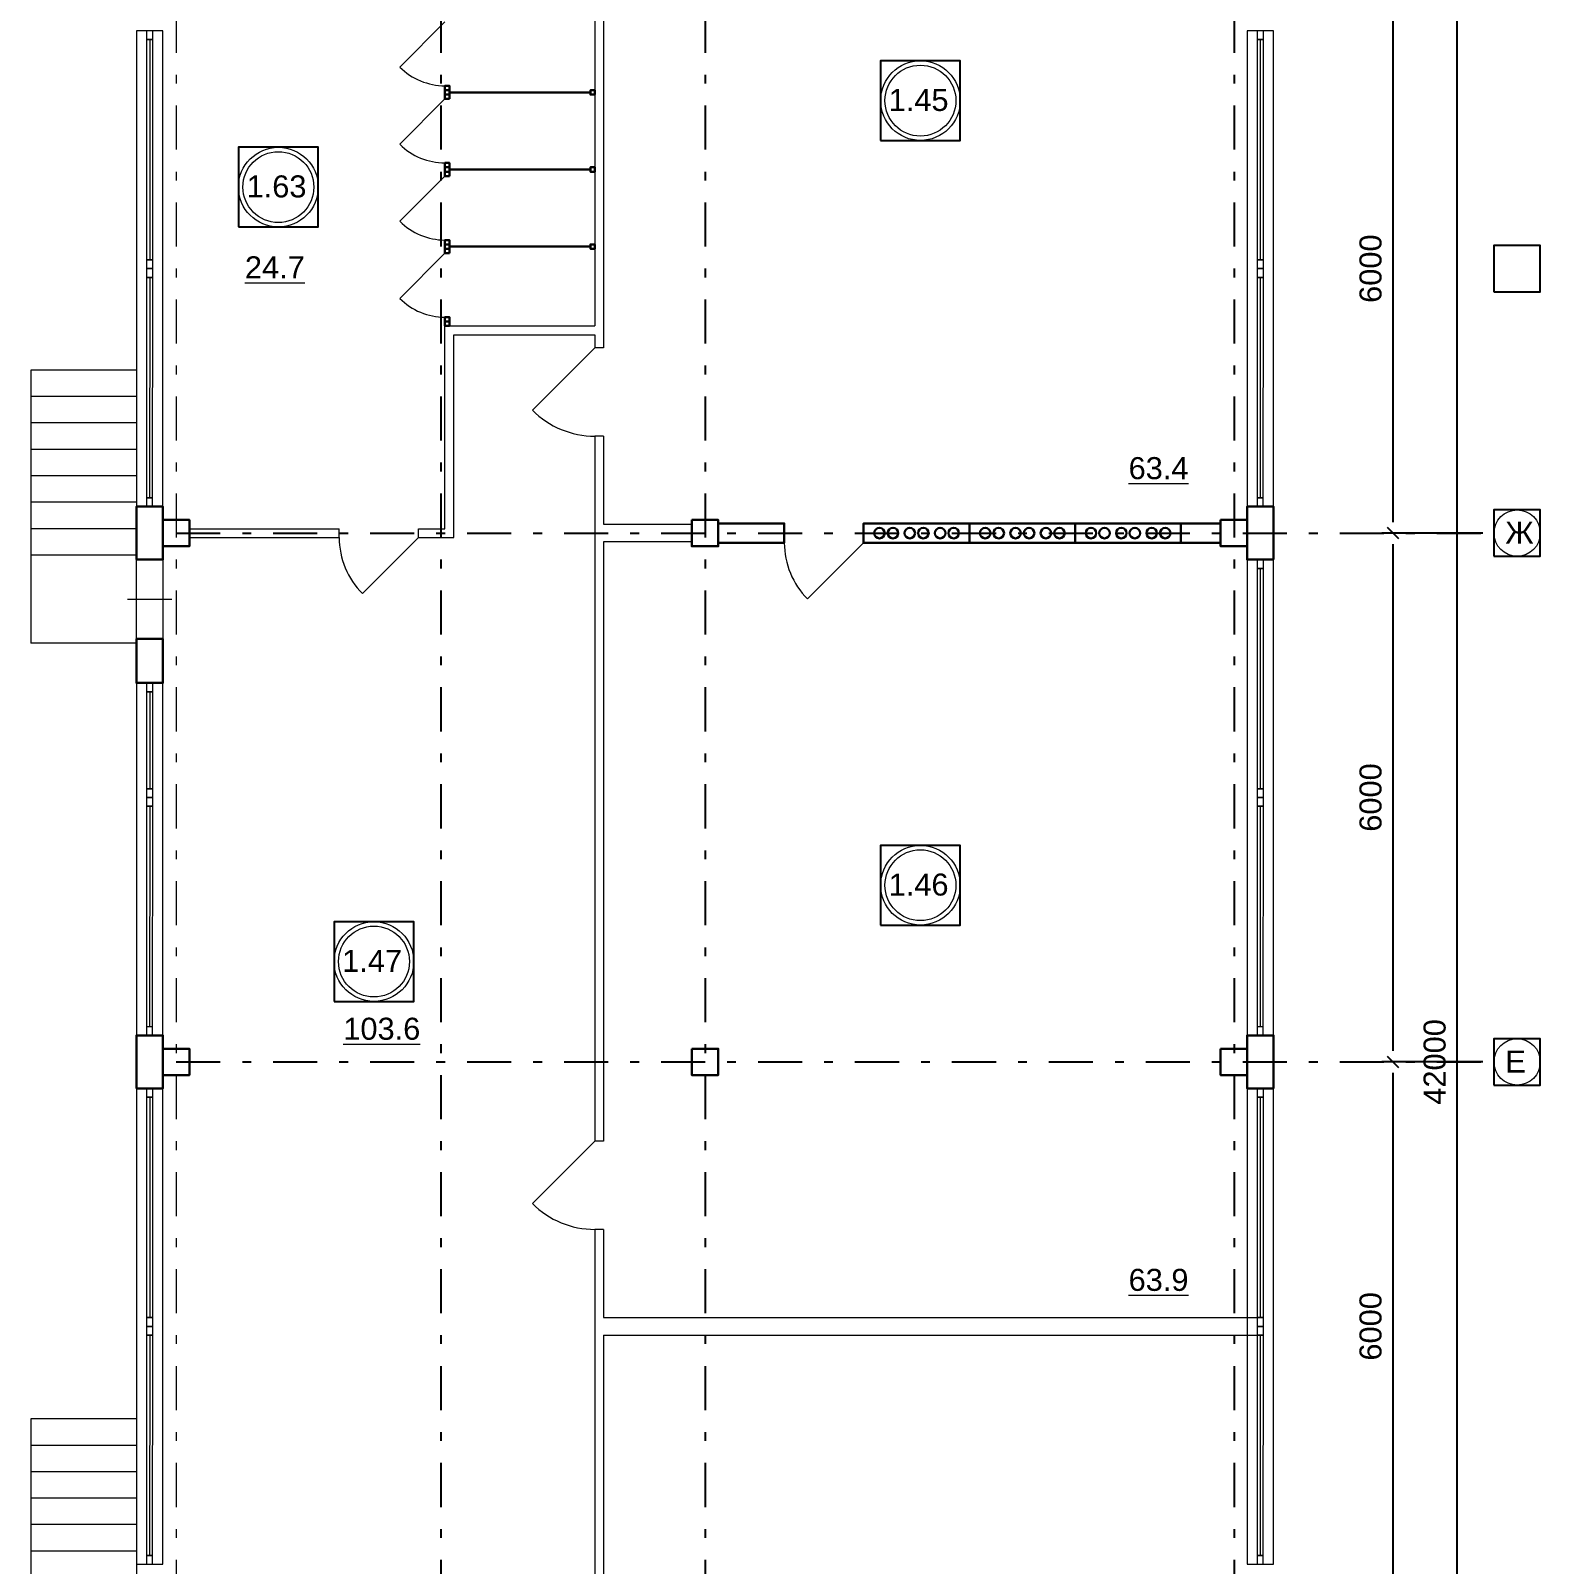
# Model space of a CAD drawing. Header units: metres. Extents: x 0 to 83.6, y 0.2 to 58.2.
# Drawn here: x 61.59 to 78.71, y 29.01 to 46.41 of the extents above; entities that cross this region are included whole.
import ezdxf
from ezdxf.enums import TextEntityAlignment as Align

# ---------------------------------------------------------------- set-up
doc = ezdxf.new("R2010")
doc.units = ezdxf.units.M
doc.header["$MEASUREMENT"] = 0
doc.linetypes.add('( Dashdot )', pattern=[1.001, 0.5, -0.25, 0.001, -0.25])
doc.layers.get('DEFPOINTS').update_dxf_attribs({"lineweight": 0})
doc.layers.add('YOLO_TABLE', color=1, linetype='Continuous')
doc.styles.add('Standard_0', font='arial.ttf')
doc.styles.add('Style-Arial', font='arial.ttf')
doc.dimstyles.get("Standard").update_dxf_attribs({"dimtxt": 0.00018, "dimasz": 0.00018, "dimexe": 0.0002, "dimexo": 0.0625, "dimgap": 9e-05, "dimtad": 0, "dimtih": 1, "dimtoh": 1, "dimdec": 4, "dimlfac": 1000, "dimzin": 0, "dimdsep": 46, "dimtxsty": 'Standard_0', "dimcen": 9e-05, "dimadec": 0, "dimazin": 0, "dimtfac": 1, "dimtdec": 4, "dimtofl": 0, "dimtmove": 0, "dimatfit": 0, "dimfxl": 0.01, "dimfxlon": 1, "dimtolj": 1, "dimtzin": 0, "dimarcsym": 0})

# ---------------------------------------------------------------- blocks, each defined once
blk = doc.blocks.new('_Oblique-1')
at = {"color": 0, "linetype": 'ByBlock', "lineweight": -2}
blk.add_line((0.5, 0.5), (-0.5, -0.5), dxfattribs=at)
blk = doc.blocks.new('*D14')
at = {"color": 0, "linetype": 'Continuous', "lineweight": -2, "transparency": 16777216}
for p, q in [((78.06, 55.711), (77.642, 55.711)), ((77.767, 13.836), (77.767, 55.586)), ((78.06, 13.711), (77.642, 13.711))]:
    blk.add_line(p, q, dxfattribs=at)
at = {"layer": 'DEFPOINTS', "color": 0, "linetype": 'Continuous', "transparency": 16777216}
for p in [(77.767, 55.711), (78.185, 55.711), (78.185, 13.711)]:
    blk.add_point(p, dxfattribs=at)
at = {"color": 0, "linetype": 'Continuous', "lineweight": -2, "transparency": 16777216, "xscale": 0.125, "yscale": 0.125, "zscale": 0.125}
for p, rotation in [((77.767, 55.711), 90), ((77.767, 13.711), 270)]:
    blk.add_blockref('_Oblique-1', p, dxfattribs=dict(at, rotation=rotation))
at = {"color": 0, "linetype": 'Continuous', "lineweight": 0, "transparency": 16777216, "insert": (77.514, 34.711), "char_height": 0.25, "attachment_point": 5, "rotation": 90, "style": 'Style-Arial'}
blk.add_mtext('\\A1;42000', dxfattribs=at)
blk = doc.blocks.new('*D173')
at = {"color": 0, "linetype": 'Continuous', "lineweight": -2, "transparency": 16777216}
for p, q in [((78.06, 46.711), (76.915, 46.711)), ((77.04, 46.586), (77.04, 40.836)), ((78.06, 40.711), (76.915, 40.711))]:
    blk.add_line(p, q, dxfattribs=at)
at = {"layer": 'DEFPOINTS', "color": 0, "linetype": 'Continuous', "transparency": 16777216}
for p in [(78.185, 46.711), (77.04, 40.711), (78.185, 40.711)]:
    blk.add_point(p, dxfattribs=at)
at = {"color": 0, "linetype": 'Continuous', "lineweight": -2, "transparency": 16777216, "xscale": 0.125, "yscale": 0.125, "zscale": 0.125}
for p, rotation in [((77.04, 46.711), 90), ((77.04, 40.711), 270)]:
    blk.add_blockref('_Oblique-1', p, dxfattribs=dict(at, rotation=rotation))
at = {"color": 0, "linetype": 'Continuous', "lineweight": 0, "transparency": 16777216, "insert": (76.787, 43.711), "char_height": 0.25, "attachment_point": 5, "rotation": 90, "style": 'Style-Arial'}
blk.add_mtext('\\A1;6000', dxfattribs=at)
blk = doc.blocks.new('*D174')
at = {"color": 0, "linetype": 'Continuous', "lineweight": -2, "transparency": 16777216}
for p, q in [((78.06, 40.711), (76.915, 40.711)), ((77.04, 40.586), (77.04, 34.836)), ((78.06, 34.711), (76.915, 34.711))]:
    blk.add_line(p, q, dxfattribs=at)
at = {"layer": 'DEFPOINTS', "color": 0, "linetype": 'Continuous', "transparency": 16777216}
for p in [(78.185, 40.711), (77.04, 34.711), (78.185, 34.711)]:
    blk.add_point(p, dxfattribs=at)
at = {"color": 0, "linetype": 'Continuous', "lineweight": -2, "transparency": 16777216, "xscale": 0.125, "yscale": 0.125, "zscale": 0.125}
for p, rotation in [((77.04, 40.711), 90), ((77.04, 34.711), 270)]:
    blk.add_blockref('_Oblique-1', p, dxfattribs=dict(at, rotation=rotation))
at = {"color": 0, "linetype": 'Continuous', "lineweight": 0, "transparency": 16777216, "insert": (76.787, 37.711), "char_height": 0.25, "attachment_point": 5, "rotation": 90, "style": 'Style-Arial'}
blk.add_mtext('\\A1;6000', dxfattribs=at)
blk = doc.blocks.new('*D175')
at = {"color": 0, "linetype": 'Continuous', "lineweight": -2, "transparency": 16777216}
for p, q in [((78.06, 34.711), (76.915, 34.711)), ((77.04, 34.586), (77.04, 28.836)), ((78.06, 28.711), (76.915, 28.711))]:
    blk.add_line(p, q, dxfattribs=at)
at = {"layer": 'DEFPOINTS', "color": 0, "linetype": 'Continuous', "transparency": 16777216}
for p in [(78.185, 34.711), (77.04, 28.711), (78.185, 28.711)]:
    blk.add_point(p, dxfattribs=at)
at = {"color": 0, "linetype": 'Continuous', "lineweight": -2, "transparency": 16777216, "xscale": 0.125, "yscale": 0.125, "zscale": 0.125}
for p, rotation in [((77.04, 34.711), 90), ((77.04, 28.711), 270)]:
    blk.add_blockref('_Oblique-1', p, dxfattribs=dict(at, rotation=rotation))
at = {"color": 0, "linetype": 'Continuous', "lineweight": 0, "transparency": 16777216, "insert": (76.787, 31.711), "char_height": 0.25, "attachment_point": 5, "rotation": 90, "style": 'Style-Arial'}
blk.add_mtext('\\A1;6000', dxfattribs=at)

msp = doc.modelspace()

# ---------------------------------------------------------------- linework, layer by layer
at = {"color": 1, "linetype": '( Dashdot )', "lineweight": 0}
msp.add_line((63.23685933, 57.661085), (63.23685933, 9.13767004), dxfattribs=at)
at = {"color": 1, "linetype": '( Dashdot )'}
for p, q in [((66.23685933, 57.661085), (66.23685933, 9.13767004)), ((69.23685933, 57.661085), (69.23685933, 9.13767004)), ((75.23685933, 57.661085), (75.23685933, 9.13767004)), ((63.23685933, 40.711085), (78.18527141, 40.711085)), ((63.23685933, 34.711085), (78.18527141, 34.711085))]:
    msp.add_line(p, q, dxfattribs=at)
at = {"color": 7, "linetype": 'Continuous', "lineweight": 13}
for p, q in [((68.08527141, 49.661085), (68.08527141, 42.811085)), ((67.98527141, 46.661085), (67.98527141, 43.061085)), ((66.28527141, 40.761085), (66.28527141, 43.061085)), ((66.28527141, 43.061085), (67.98527141, 43.061085)), ((66.38527141, 40.661085), (66.38527141, 42.961085)), ((66.38527141, 42.961085), (67.98527141, 42.961085)), ((67.98527141, 42.811085), (67.27816463, 42.10397822)), ((67.98527141, 42.961085), (67.98527141, 42.811085)), ((68.08527141, 42.811085), (67.98527141, 42.811085)), ((62.78527141, 42.561085), (61.58527141, 42.561085)), ((61.58527141, 42.561085), (61.58527141, 39.461085)), ((62.78527141, 42.561085), (62.78527141, 40.461085)), ((68.08527141, 41.811085), (67.98527141, 41.811085)), ((67.98527141, 41.811085), (67.98527141, 33.811085)), ((68.08527141, 41.811085), (68.08527141, 40.811085)), ((63.38527141, 40.761085), (65.08527141, 40.761085)), ((65.08527141, 40.661085), (65.08527141, 40.761085)), ((65.98527141, 40.661085), (65.98527141, 40.761085)), ((65.98527141, 40.761085), (66.28527141, 40.761085)), ((63.38527141, 40.661085), (65.08527141, 40.661085)), ((65.98527141, 40.661085), (65.34887531, 40.0246889)), ((65.98527141, 40.661085), (66.38527141, 40.661085)), ((68.08527141, 40.611085), (68.08527141, 33.811085)), ((71.03527141, 40.601085), (70.39887531, 39.9646889)), ((62.78527141, 40.461085), (61.58527141, 40.461085)), ((62.78527141, 39.461085), (61.58527141, 39.461085)), ((67.98527141, 33.811085), (67.27816463, 33.10397822)), ((68.08527141, 33.811085), (67.98527141, 33.811085)), ((68.08527141, 32.811085), (67.98527141, 32.811085)), ((67.98527141, 32.811085), (67.98527141, 24.811085)), ((68.08527141, 32.811085), (68.08527141, 31.811085)), ((68.08527141, 31.811085), (75.50027141, 31.811085)), ((68.08527141, 31.611085), (68.08527141, 24.811085)), ((68.08527141, 31.611085), (75.50027141, 31.611085)), ((61.58527141, 30.661085), (61.58527141, 26.161085)), ((62.78527141, 30.661085), (61.58527141, 30.661085)), ((62.78527141, 30.661085), (62.78527141, 28.561085))]:
    msp.add_line(p, q, dxfattribs=at)
at = {"color": 252, "linetype": 'Continuous', "lineweight": 13}
for p, q in [((65.772619, 45.99843258), (66.28527141, 46.511085)), ((65.772619, 45.12343258), (66.28527141, 45.636085)), ((65.772619, 44.24843258), (66.28527141, 44.761085)), ((65.772619, 43.37343258), (66.28527141, 43.886085))]:
    msp.add_line(p, q, dxfattribs=at)
at = {"color": 7, "linetype": 'Continuous', "lineweight": 0, "extrusion": (0, 0, -1)}
for p, q in [((62.93527141, 46.311085), (62.93527141, 43.811085)), ((75.53527141, 46.311085), (75.53527141, 43.811085)), ((62.93527141, 43.611085), (62.9330769, 41.11111572)), ((75.53527141, 43.611085), (75.5330769, 41.11111572)), ((75.53527141, 40.311085), (75.53527141, 37.811085)), ((62.93527141, 37.611085), (62.9330769, 35.11111572)), ((75.53527141, 37.611085), (75.5330769, 35.11111572)), ((62.93527141, 34.311085), (62.93527141, 31.811085)), ((75.53527141, 34.311085), (75.53527141, 31.811085)), ((62.93527141, 31.611085), (62.9330769, 29.11111572)), ((75.53527141, 31.611085), (75.5330769, 29.11111572))]:
    msp.add_line(p, q, dxfattribs=at)
at = {"color": 252, "linetype": 'Continuous', "lineweight": 30}
for p, q in [((66.33527141, 45.711085), (67.93527141, 45.711085)), ((66.33527141, 44.836085), (67.93527141, 44.836085)), ((66.33527141, 43.961085), (67.93527141, 43.961085))]:
    msp.add_line(p, q, dxfattribs=at)
at = {"color": 7, "linetype": 'Continuous', "lineweight": 0}
for p, q in [((62.78527141, 42.261085), (61.58527141, 42.261085)), ((62.78527141, 41.961085), (61.58527141, 41.961085)), ((62.78527141, 41.661085), (61.58527141, 41.661085)), ((62.78527141, 41.361085), (61.58527141, 41.361085)), ((62.78527141, 41.061085), (61.58527141, 41.061085)), ((62.78527141, 40.761085), (61.58527141, 40.761085)), ((62.68527141, 39.961085), (63.18527141, 39.961085)), ((62.93527141, 38.911085), (62.93527141, 37.811085)), ((62.78527141, 30.361085), (61.58527141, 30.361085)), ((62.78527141, 30.061085), (61.58527141, 30.061085)), ((62.78527141, 29.761085), (61.58527141, 29.761085)), ((62.78527141, 29.461085), (61.58527141, 29.461085)), ((62.78527141, 29.161085), (61.58527141, 29.161085))]:
    msp.add_line(p, q, dxfattribs=at)
at = {"color": 7, "linetype": 'Continuous', "lineweight": 0, "flags": 128}
for points in [[(63.08527141, 41.011085), (63.08527141, 46.411085), (62.78527141, 46.411085), (62.78527141, 41.011085), (63.08527141, 41.011085)], [(75.68527141, 41.011085), (75.68527141, 46.411085), (75.38527141, 46.411085), (75.38527141, 41.011085), (75.68527141, 41.011085)], [(62.78527141, 40.411085), (63.08527141, 40.411085), (63.08527141, 39.511085), (62.78527141, 39.511085), (62.78527141, 40.411085)], [(75.68527141, 35.011085), (75.68527141, 40.411085), (75.38527141, 40.411085), (75.38527141, 35.011085), (75.68527141, 35.011085)], [(63.08527141, 35.011085), (63.08527141, 39.011085), (62.78527141, 39.011085), (62.78527141, 35.011085), (63.08527141, 35.011085)], [(62.97027141, 37.811085), (62.97027141, 38.911085), (62.90027141, 38.911085), (62.90027141, 37.811085), (62.97027141, 37.811085)], [(63.08527141, 29.011085), (63.08527141, 34.411085), (62.78527141, 34.411085), (62.78527141, 29.011085), (63.08527141, 29.011085)], [(75.68527141, 29.011085), (75.68527141, 34.411085), (75.38527141, 34.411085), (75.38527141, 29.011085), (75.68527141, 29.011085)]]:
    msp.add_lwpolyline(points, close=True, dxfattribs=at)
at = {"color": 7, "linetype": 'Continuous', "lineweight": 13, "extrusion": (0, 0, -1), "flags": 128}
for points in [[(-62.97027141, 46.311085), (-62.97027141, 46.411085), (-62.90027141, 46.411085), (-62.90027141, 46.311085), (-62.97027141, 46.311085)], [(-75.57027141, 46.311085), (-75.57027141, 46.411085), (-75.50027141, 46.411085), (-75.50027141, 46.311085), (-75.57027141, 46.311085)], [(-62.97027141, 43.711085), (-62.97027141, 43.811085), (-62.90027141, 43.811085), (-62.90027141, 43.711085), (-62.97027141, 43.711085)], [(-62.97027141, 43.611085), (-62.97027141, 43.711085), (-62.90027141, 43.711085), (-62.90027141, 43.611085), (-62.97027141, 43.611085)], [(-75.57027141, 43.711085), (-75.57027141, 43.811085), (-75.50027141, 43.811085), (-75.50027141, 43.711085), (-75.57027141, 43.711085)], [(-75.57027141, 43.611085), (-75.57027141, 43.711085), (-75.50027141, 43.711085), (-75.50027141, 43.611085), (-75.57027141, 43.611085)], [(-62.96807687, 41.011085), (-62.96807687, 41.111085), (-62.89807687, 41.111085), (-62.89807687, 41.011085), (-62.96807687, 41.011085)], [(-75.56807687, 41.011085), (-75.56807687, 41.111085), (-75.49807687, 41.111085), (-75.49807687, 41.011085), (-75.56807687, 41.011085)], [(-75.57027141, 40.311085), (-75.57027141, 40.411085), (-75.50027141, 40.411085), (-75.50027141, 40.311085), (-75.57027141, 40.311085)], [(-75.57027141, 37.711085), (-75.57027141, 37.811085), (-75.50027141, 37.811085), (-75.50027141, 37.711085), (-75.57027141, 37.711085)], [(-62.97027141, 37.611085), (-62.97027141, 37.711085), (-62.90027141, 37.711085), (-62.90027141, 37.611085), (-62.97027141, 37.611085)], [(-75.57027141, 37.611085), (-75.57027141, 37.711085), (-75.50027141, 37.711085), (-75.50027141, 37.611085), (-75.57027141, 37.611085)], [(-62.96807687, 35.011085), (-62.96807687, 35.111085), (-62.89807687, 35.111085), (-62.89807687, 35.011085), (-62.96807687, 35.011085)], [(-75.56807687, 35.011085), (-75.56807687, 35.111085), (-75.49807687, 35.111085), (-75.49807687, 35.011085), (-75.56807687, 35.011085)], [(-62.97027141, 34.311085), (-62.97027141, 34.411085), (-62.90027141, 34.411085), (-62.90027141, 34.311085), (-62.97027141, 34.311085)], [(-75.57027141, 34.311085), (-75.57027141, 34.411085), (-75.50027141, 34.411085), (-75.50027141, 34.311085), (-75.57027141, 34.311085)], [(-62.97027141, 31.711085), (-62.97027141, 31.811085), (-62.90027141, 31.811085), (-62.90027141, 31.711085), (-62.97027141, 31.711085)], [(-62.97027141, 31.611085), (-62.97027141, 31.711085), (-62.90027141, 31.711085), (-62.90027141, 31.611085), (-62.97027141, 31.611085)], [(-75.57027141, 31.711085), (-75.57027141, 31.811085), (-75.50027141, 31.811085), (-75.50027141, 31.711085), (-75.57027141, 31.711085)], [(-75.57027141, 31.611085), (-75.57027141, 31.711085), (-75.50027141, 31.711085), (-75.50027141, 31.611085), (-75.57027141, 31.611085)], [(-62.96807687, 29.011085), (-62.96807687, 29.111085), (-62.89807687, 29.111085), (-62.89807687, 29.011085), (-62.96807687, 29.011085)], [(-75.56807687, 29.011085), (-75.56807687, 29.111085), (-75.49807687, 29.111085), (-75.49807687, 29.011085), (-75.56807687, 29.011085)]]:
    msp.add_lwpolyline(points, close=True, dxfattribs=at)
at = {"color": 7, "linetype": 'Continuous', "lineweight": 0, "extrusion": (0, 0, -1), "flags": 128}
for points in [[(-62.97027141, 43.811085), (-62.97027141, 46.311085), (-62.90027141, 46.311085), (-62.90027141, 43.811085), (-62.97027141, 43.811085)], [(-75.57027141, 43.811085), (-75.57027141, 46.311085), (-75.50027141, 46.311085), (-75.50027141, 43.811085), (-75.57027141, 43.811085)], [(-62.96807687, 41.111085), (-62.97027141, 43.611085), (-62.90027147, 43.61114645), (-62.89807693, 41.11114645), (-62.96807687, 41.111085)], [(-75.56807687, 41.111085), (-75.57027141, 43.611085), (-75.50027147, 43.61114645), (-75.49807693, 41.11114645), (-75.56807687, 41.111085)], [(-75.57027141, 37.811085), (-75.57027141, 40.311085), (-75.50027141, 40.311085), (-75.50027141, 37.811085), (-75.57027141, 37.811085)], [(-62.96807687, 35.111085), (-62.97027141, 37.611085), (-62.90027147, 37.61114645), (-62.89807693, 35.11114645), (-62.96807687, 35.111085)], [(-75.56807687, 35.111085), (-75.57027141, 37.611085), (-75.50027147, 37.61114645), (-75.49807693, 35.11114645), (-75.56807687, 35.111085)], [(-62.97027141, 31.811085), (-62.97027141, 34.311085), (-62.90027141, 34.311085), (-62.90027141, 31.811085), (-62.97027141, 31.811085)], [(-75.57027141, 31.811085), (-75.57027141, 34.311085), (-75.50027141, 34.311085), (-75.50027141, 31.811085), (-75.57027141, 31.811085)], [(-62.96807687, 29.111085), (-62.97027141, 31.611085), (-62.90027147, 31.61114645), (-62.89807693, 29.11114645), (-62.96807687, 29.111085)], [(-75.56807687, 29.111085), (-75.57027141, 31.611085), (-75.50027147, 31.61114645), (-75.49807693, 29.11114645), (-75.56807687, 29.111085)]]:
    msp.add_lwpolyline(points, close=True, dxfattribs=at)
at = {"color": 252, "linetype": 'Continuous', "lineweight": 30, "flags": 128}
for points in [[(66.33527141, 45.736085), (66.33527141, 45.786085), (66.28527141, 45.786085), (66.28527141, 45.736085), (66.33527141, 45.736085)], [(66.33527141, 45.686085), (66.33527141, 45.736085), (66.28527141, 45.736085), (66.28527141, 45.686085), (66.33527141, 45.686085)], [(66.33527141, 45.636085), (66.33527141, 45.686085), (66.28527141, 45.686085), (66.28527141, 45.636085), (66.33527141, 45.636085)], [(67.98527141, 45.686085), (67.98527141, 45.736085), (67.93527141, 45.736085), (67.93527141, 45.686085), (67.98527141, 45.686085)], [(66.33527141, 44.861085), (66.33527141, 44.911085), (66.28527141, 44.911085), (66.28527141, 44.861085), (66.33527141, 44.861085)], [(66.33527141, 44.811085), (66.33527141, 44.861085), (66.28527141, 44.861085), (66.28527141, 44.811085), (66.33527141, 44.811085)], [(66.33527141, 44.761085), (66.33527141, 44.811085), (66.28527141, 44.811085), (66.28527141, 44.761085), (66.33527141, 44.761085)], [(67.98527141, 44.811085), (67.98527141, 44.861085), (67.93527141, 44.861085), (67.93527141, 44.811085), (67.98527141, 44.811085)], [(66.33527141, 43.986085), (66.33527141, 44.036085), (66.28527141, 44.036085), (66.28527141, 43.986085), (66.33527141, 43.986085)], [(66.33527141, 43.936085), (66.33527141, 43.986085), (66.28527141, 43.986085), (66.28527141, 43.936085), (66.33527141, 43.936085)], [(66.33527141, 43.886085), (66.33527141, 43.936085), (66.28527141, 43.936085), (66.28527141, 43.886085), (66.33527141, 43.886085)], [(67.98527141, 43.936085), (67.98527141, 43.986085), (67.93527141, 43.986085), (67.93527141, 43.936085), (67.98527141, 43.936085)], [(66.33527141, 43.111085), (66.33527141, 43.161085), (66.28527141, 43.161085), (66.28527141, 43.111085), (66.33527141, 43.111085)], [(66.33527141, 43.061085), (66.33527141, 43.111085), (66.28527141, 43.111085), (66.28527141, 43.061085), (66.33527141, 43.061085)]]:
    msp.add_lwpolyline(points, close=True, dxfattribs=at)
at = {"color": 7, "linetype": 'Continuous', "lineweight": 30, "flags": 128}
for points in [[(62.78527141, 40.411085), (62.78527141, 41.011085), (63.08527141, 41.011085), (63.08527141, 40.411085), (62.78527141, 40.411085)], [(75.68527141, 40.411085), (75.68527141, 41.011085), (75.38527141, 41.011085), (75.38527141, 40.411085), (75.68527141, 40.411085)], [(63.08527141, 40.861085), (63.08527141, 40.561085), (63.38527141, 40.561085), (63.38527141, 40.861085), (63.08527141, 40.861085)], [(69.08527141, 40.861085), (69.08527141, 40.561085), (69.38527141, 40.561085), (69.38527141, 40.861085), (69.08527141, 40.861085)], [(70.13527141, 40.601085), (70.13527141, 40.821085), (69.38527141, 40.821085), (69.38527141, 40.601085), (70.13527141, 40.601085)], [(72.23527141, 40.601085), (71.03527141, 40.601085), (71.03527141, 40.821085), (72.23527141, 40.821085), (72.23527141, 40.601085)], [(73.43527141, 40.601085), (72.23527141, 40.601085), (72.23527141, 40.821085), (73.43527141, 40.821085), (73.43527141, 40.601085)], [(74.63527141, 40.601085), (73.43527141, 40.601085), (73.43527141, 40.821085), (74.63527141, 40.821085), (74.63527141, 40.601085)], [(74.63527141, 40.601085), (74.63527141, 40.821085), (75.08527141, 40.821085), (75.08527141, 40.601085), (74.63527141, 40.601085)], [(75.08527141, 40.861085), (75.08527141, 40.561085), (75.38527141, 40.561085), (75.38527141, 40.861085), (75.08527141, 40.861085)], [(62.78527141, 39.511085), (63.08527141, 39.511085), (63.08527141, 39.011085), (62.78527141, 39.011085), (62.78527141, 39.511085)], [(62.78527141, 34.411085), (62.78527141, 35.011085), (63.08527141, 35.011085), (63.08527141, 34.411085), (62.78527141, 34.411085)], [(75.68527141, 34.411085), (75.68527141, 35.011085), (75.38527141, 35.011085), (75.38527141, 34.411085), (75.68527141, 34.411085)], [(63.08527141, 34.861085), (63.08527141, 34.561085), (63.38527141, 34.561085), (63.38527141, 34.861085), (63.08527141, 34.861085)], [(69.08527141, 34.861085), (69.08527141, 34.561085), (69.38527141, 34.561085), (69.38527141, 34.861085), (69.08527141, 34.861085)], [(75.08527141, 34.861085), (75.08527141, 34.561085), (75.38527141, 34.561085), (75.38527141, 34.861085), (75.08527141, 34.861085)]]:
    msp.add_lwpolyline(points, close=True, dxfattribs=at)
at = {"color": 7, "linetype": 'Continuous', "lineweight": 13, "flags": 128}
msp.add_lwpolyline([(68.08527141, 40.811085), (69.08527141, 40.811085), (69.08527141, 40.611085), (68.08527141, 40.611085)], dxfattribs=at)
for points in [[(62.97027141, 38.911085), (62.97027141, 39.011085), (62.90027141, 39.011085), (62.90027141, 38.911085), (62.97027141, 38.911085)], [(62.97027141, 37.711085), (62.97027141, 37.811085), (62.90027141, 37.811085), (62.90027141, 37.711085), (62.97027141, 37.711085)]]:
    msp.add_lwpolyline(points, close=True, dxfattribs=at)
at = {"color": 7, "linetype": 'Continuous', "lineweight": 13}
for centre, radius in [((71.67941406, 45.61748135), 0.45201344), ((71.67941406, 45.61748135), 0.40201344), ((64.39519878, 44.63629159), 0.45201344), ((64.39519878, 44.63629159), 0.40201344), ((78.44862686, 40.711085), 0.26335544), ((71.67941406, 36.71580129), 0.45201344), ((71.67941406, 36.71580129), 0.40201344), ((65.4796793, 35.84981203), 0.45201344), ((65.4796793, 35.84981203), 0.40201344), ((78.44862686, 34.711085), 0.26335544)]:
    msp.add_circle(centre, radius, dxfattribs=at)
at = {"color": 7, "linetype": 'Continuous', "lineweight": 30}
for centre in [(71.21401998, 40.711085), (71.36760814, 40.711085), (71.55847733, 40.711085), (71.71206549, 40.711085), (71.90293469, 40.711085), (72.05652284, 40.711085), (72.41401998, 40.711085), (72.56760814, 40.711085), (72.75847733, 40.711085), (72.91206549, 40.711085), (73.10293469, 40.711085), (73.25652284, 40.711085), (73.61401998, 40.711085), (73.76760814, 40.711085), (73.95847733, 40.711085), (74.11206549, 40.711085), (74.30293469, 40.711085), (74.45652284, 40.711085)]:
    msp.add_circle(centre, 0.06, dxfattribs=at)
at = {"color": 252, "linetype": 'Continuous', "lineweight": 0}
for centre in [(66.28527141, 46.511085), (66.28527141, 45.636085), (66.28527141, 44.761085), (66.28527141, 43.886085)]:
    msp.add_arc(centre, 0.725, 225, 270, dxfattribs=at)
at = {"color": 7, "linetype": 'Continuous', "lineweight": 0}
for centre, radius, start, end in [((67.98527141, 42.811085), 1, 225, 270), ((65.98527141, 40.661085), 0.9, 180, 225), ((71.03527141, 40.601085), 0.9, 180, 225), ((67.98527141, 33.811085), 1, 225, 270)]:
    msp.add_arc(centre, radius, start, end, dxfattribs=at)
at = {"layer": 'YOLO_TABLE'}
for points in [[(71.22740061, 45.1654679), (72.1314275, 45.1654679), (72.1314275, 46.06949479), (71.22740061, 46.06949479)], [(63.94318534, 44.18427815), (64.84721223, 44.18427815), (64.84721223, 45.08830503), (63.94318534, 45.08830503)], [(78.18527141, 43.44772956), (78.7119823, 43.44772956), (78.7119823, 43.97444045), (78.18527141, 43.97444045)], [(78.18527141, 40.44772956), (78.7119823, 40.44772956), (78.7119823, 40.97444045), (78.18527141, 40.97444045)], [(71.22740061, 36.26378784), (72.1314275, 36.26378784), (72.1314275, 37.16781473), (71.22740061, 37.16781473)], [(65.02766586, 35.39779859), (65.93169274, 35.39779859), (65.93169274, 36.30182547), (65.02766586, 36.30182547)], [(78.18527141, 34.44772956), (78.7119823, 34.44772956), (78.7119823, 34.97444045), (78.18527141, 34.97444045)]]:
    msp.add_lwpolyline(points, close=True, dxfattribs=at)

# ---------------------------------------------------------------- texts
at = {"color": 7, "linetype": 'Continuous', "lineweight": 13, "style": 'Style-Arial'}
for s, p in [('1.45', (71.31873568, 45.75023098)), ('1.63', (64.03452041, 44.76904123)), ('%%u24.7%%U', (64.01561406, 43.85095817)), ('%%u63.4%%U', (74.04088409, 41.57265282)), ('1.46', (71.31873568, 36.84855092)), ('1.47', (65.11900093, 35.98256167)), ('%%u103.6%%U', (65.13178838, 35.21257922)), ('%%u63.9%%U', (74.04088409, 32.36356983))]:
    msp.add_text(s, height=0.25, dxfattribs=at).set_placement(p, align=Align.TOP_LEFT)
at = {"color": 7, "linetype": 'Continuous', "lineweight": 30, "style": 'Style-Arial'}
for s, p in [('Ж', (78.31453535, 40.84034763)), ('Е', (78.31453535, 34.84034763))]:
    msp.add_text(s, height=0.25, dxfattribs=at).set_placement(p, align=Align.TOP_LEFT)

# ---------------------------------------------------------------- dimensions: what is measured, and where the dimension line sits
at = {"color": 5, "linetype": 'Continuous', "lineweight": 0}
for base, p1, p2, angle, picture, middle in [((77.76709653, 55.711085), (78.18527141, 13.711085), (78.18527141, 55.711085), 90, '*D14', (77.51445329, 34.711085)), ((77.03969822, 40.711085), (78.18527141, 46.711085), (78.18527141, 40.711085), 270, '*D173', (76.78705498, 43.711085)), ((77.03969822, 34.711085), (78.18527141, 40.711085), (78.18527141, 34.711085), 270, '*D174', (76.78705498, 37.711085)), ((77.03969822, 28.711085), (78.18527141, 34.711085), (78.18527141, 28.711085), 270, '*D175', (76.78705498, 31.711085))]:
    dim = msp.add_linear_dim(base=base, p1=p1, p2=p2, angle=angle, dimstyle='Standard', override={"dimtxt": 0.25, "dimasz": 0.125, "dimexe": 0.125, "dimexo": 0.125, "dimgap": 0.125, "dimtad": 1, "dimtih": 0, "dimtoh": 0, "dimzin": 11, "dimtxsty": 'Style-Arial', "dimblk": '_Oblique-1', "dimfxlon": 0, "dimfrac": 2, "dimtzin": 11}, dxfattribs=at)
    dim.commit()
    dim.dimension.update_dxf_attribs({"geometry": picture, "text_midpoint": middle})

doc.saveas('drawing.dxf')
